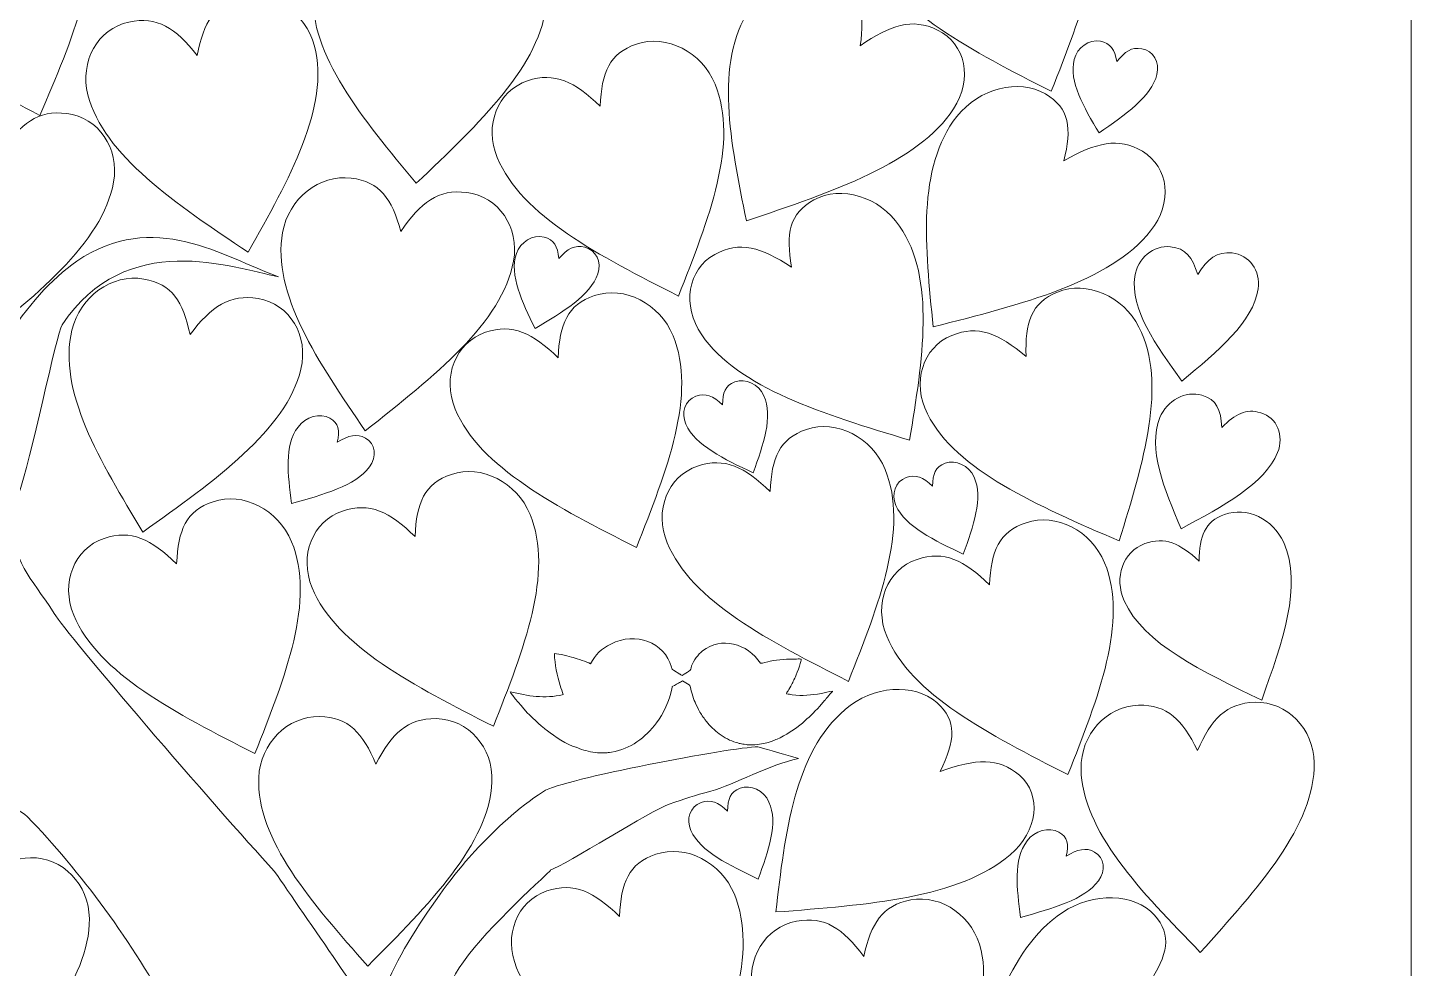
# Model space of a CAD drawing. Header units: centimetres. Extents: x -43.7 to 54.4, y -36.3 to 40.
# Drawn here: x -21.55 to 4.7, y 6.16 to 24.01 of the extents above; entities that cross this region are included whole.
import ezdxf

# ---------------------------------------------------------------- set-up
doc = ezdxf.new("R2010")
doc.units = ezdxf.units.CM
doc.header["$MEASUREMENT"] = 0
doc.layers.add('Layer 1', color=7, linetype='Continuous')

msp = doc.modelspace()

# ---------------------------------------------------------------- linework, layer by layer
at = {"layer": 'Layer 1', "color": 1, "lineweight": 9}
msp.add_open_spline([(4.699, -36.30244), (4.699, -36.30244), (-43.73844, -36.30244), (-43.73844, -36.30244), (-43.73844, -36.30244), (-43.73844, -36.30244), (-43.73844, 40.00038), (-43.73844, 40.00038), (-43.73844, 40.00038), (-43.73844, 40.00038), (4.699, 40.00038), (4.699, 40.00038), (4.699, 40.00038), (4.699, 40.00038), (4.699, -36.30244), (4.699, -36.30244)], degree=3, knots=[0, 0, 0, 0, 0.2, 0.2, 0.2, 0.2, 0.4, 0.4, 0.4, 0.4, 0.6, 0.6, 0.6, 0.6, 1, 1, 1, 1], dxfattribs=at)
at = {"layer": 'Layer 1', "color": 5, "lineweight": 9}
for points, knots in [([(-3.61791, 26.39933), (-3.58807, 27.04045), (-3.444, 27.40453), (-2.92735, 27.57862), (-2.92735, 27.57862), (-2.357, 27.77083), (-1.68939, 27.43034), (-1.43715, 26.81864), (-1.43715, 26.81864), (-0.9802, 25.71046), (-1.55651, 24.2541), (-2.13282, 22.79773), (-2.13282, 22.79773), (-3.62302, 23.55772), (-5.11323, 24.31773), (-5.57017, 25.42592), (-5.57017, 25.42592), (-5.82241, 26.03761), (-5.56423, 26.69007), (-4.99388, 26.88226), (-4.99388, 26.88226), (-4.47726, 27.05636), (-4.10469, 26.86636), (-3.61791, 26.39933)], [0, 0, 0, 0, 0.14285714, 0.14285714, 0.14285714, 0.14285714, 0.28571429, 0.28571429, 0.28571429, 0.28571429, 0.42857143, 0.42857143, 0.42857143, 0.42857143, 0.57142857, 0.57142857, 0.57142857, 0.57142857, 0.71428571, 0.71428571, 0.71428571, 0.71428571, 1, 1, 1, 1]), ([(-22.69784, 25.97208), (-22.64887, 26.61231), (-22.49398, 26.97291), (-21.97232, 27.13495), (-21.97232, 27.13495), (-21.39642, 27.31382), (-20.73919, 26.95793), (-20.50532, 26.34059), (-20.50532, 26.34059), (-20.08161, 25.22219), (-20.7012, 23.77972), (-21.32079, 22.33723), (-21.32079, 22.33723), (-22.78779, 23.13159), (-24.25477, 23.92596), (-24.67849, 25.04437), (-24.67849, 25.04437), (-24.91238, 25.66172), (-24.6348, 26.30795), (-24.05892, 26.48682), (-24.05892, 26.48682), (-23.53727, 26.64885), (-23.17052, 26.45026), (-22.69784, 25.97208)], [0, 0, 0, 0, 0.14285714, 0.14285714, 0.14285714, 0.14285714, 0.28571429, 0.28571429, 0.28571429, 0.28571429, 0.42857143, 0.42857143, 0.42857143, 0.42857143, 0.57142857, 0.57142857, 0.57142857, 0.57142857, 0.71428571, 0.71428571, 0.71428571, 0.71428571, 1, 1, 1, 1]), ([(-13.89794, 24.87649), (-13.57861, 25.45305), (-13.28086, 25.73539), (-12.72845, 25.71173), (-12.72845, 25.71173), (-12.11863, 25.68561), (-11.66232, 25.13722), (-11.70992, 24.48766), (-11.70992, 24.48766), (-11.79617, 23.31091), (-12.9872, 22.18149), (-14.17822, 21.05205), (-14.17822, 21.05205), (-15.19676, 22.27613), (-16.21529, 23.50022), (-16.12904, 24.67697), (-16.12904, 24.67697), (-16.08144, 25.32653), (-15.54786, 25.83252), (-14.93804, 25.80639), (-14.93804, 25.80639), (-14.38565, 25.78273), (-14.13102, 25.47672), (-13.89794, 24.87649)], [0, 0, 0, 0, 0.14285714, 0.14285714, 0.14285714, 0.14285714, 0.28571429, 0.28571429, 0.28571429, 0.28571429, 0.42857143, 0.42857143, 0.42857143, 0.42857143, 0.57142857, 0.57142857, 0.57142857, 0.57142857, 0.71428571, 0.71428571, 0.71428571, 0.71428571, 1, 1, 1, 1]), ([(-5.75626, 23.66395), (-5.18208, 24.05789), (-4.77391, 24.19598), (-4.28958, 23.96044), (-4.28958, 23.96044), (-3.75488, 23.70042), (-3.61846, 23.0309), (-3.985, 22.46596), (-3.985, 22.46596), (-4.64908, 21.44256), (-6.28179, 20.8902), (-7.91452, 20.33783), (-7.91452, 20.33783), (-8.21907, 21.8323), (-8.52362, 23.32677), (-7.85955, 24.35019), (-7.85955, 24.35019), (-7.49299, 24.91511), (-6.76154, 25.16258), (-6.22685, 24.90255), (-6.22685, 24.90255), (-5.74253, 24.66703), (-5.66641, 24.29341), (-5.75626, 23.66395)], [0, 0, 0, 0, 0.14285714, 0.14285714, 0.14285714, 0.14285714, 0.28571429, 0.28571429, 0.28571429, 0.28571429, 0.42857143, 0.42857143, 0.42857143, 0.42857143, 0.57142857, 0.57142857, 0.57142857, 0.57142857, 0.71428571, 0.71428571, 0.71428571, 0.71428571, 1, 1, 1, 1]), ([(-18.33221, 23.4806), (-18.2118, 24.11343), (-18.01727, 24.45877), (-17.48002, 24.57456), (-17.48002, 24.57456), (-16.8869, 24.70239), (-16.27275, 24.29098), (-16.10914, 23.65627), (-16.10914, 23.65627), (-15.81275, 22.50642), (-16.59082, 21.12498), (-17.3689, 19.74355), (-17.3689, 19.74355), (-18.73978, 20.66185), (-20.11065, 21.58015), (-20.40705, 22.73001), (-20.40705, 22.73001), (-20.57066, 23.36471), (-20.22209, 23.98359), (-19.62899, 24.11142), (-19.62899, 24.11142), (-19.09175, 24.22721), (-18.74902, 23.99762), (-18.33221, 23.4806)], [0, 0, 0, 0, 0.14285714, 0.14285714, 0.14285714, 0.14285714, 0.28571429, 0.28571429, 0.28571429, 0.28571429, 0.42857143, 0.42857143, 0.42857143, 0.42857143, 0.57142857, 0.57142857, 0.57142857, 0.57142857, 0.71428571, 0.71428571, 0.71428571, 0.71428571, 1, 1, 1, 1]), ([(-10.69072, 22.51423), (-10.66088, 23.15537), (-10.5168, 23.51944), (-10.00016, 23.69354), (-10.00016, 23.69354), (-9.4298, 23.88575), (-8.76218, 23.54525), (-8.50995, 22.93356), (-8.50995, 22.93356), (-8.05301, 21.82539), (-8.62931, 20.36901), (-9.20561, 18.91264), (-9.20561, 18.91264), (-10.69582, 19.67266), (-12.18603, 20.43265), (-12.64298, 21.54083), (-12.64298, 21.54083), (-12.8952, 22.15253), (-12.63703, 22.80499), (-12.06668, 22.99716), (-12.06668, 22.99716), (-11.55006, 23.17128), (-11.1775, 22.98127), (-10.69072, 22.51423)], [0, 0, 0, 0, 0.14285714, 0.14285714, 0.14285714, 0.14285714, 0.28571429, 0.28571429, 0.28571429, 0.28571429, 0.42857143, 0.42857143, 0.42857143, 0.42857143, 0.57142857, 0.57142857, 0.57142857, 0.57142857, 0.71428571, 0.71428571, 0.71428571, 0.71428571, 1, 1, 1, 1]), ([(-0.88585, 23.36328), (-0.7353, 23.55422), (-0.61093, 23.64082), (-0.41455, 23.60536), (-0.41455, 23.60536), (-0.19775, 23.56622), (-0.0687, 23.34751), (-0.12652, 23.11717), (-0.12652, 23.11717), (-0.23125, 22.69987), (-0.72874, 22.35348), (-1.22623, 22.00707), (-1.22623, 22.00707), (-1.51425, 22.49527), (-1.80226, 22.98345), (-1.69754, 23.40075), (-1.69754, 23.40075), (-1.63973, 23.63109), (-1.41684, 23.78628), (-1.20006, 23.74715), (-1.20006, 23.74715), (-1.00367, 23.71171), (-0.93166, 23.58967), (-0.88585, 23.36328)], [0, 0, 0, 0, 0.14285714, 0.14285714, 0.14285714, 0.14285714, 0.28571429, 0.28571429, 0.28571429, 0.28571429, 0.42857143, 0.42857143, 0.42857143, 0.42857143, 0.57142857, 0.57142857, 0.57142857, 0.57142857, 0.71428571, 0.71428571, 0.71428571, 0.71428571, 1, 1, 1, 1]), ([(-1.89335, 21.47701), (-1.28256, 21.82553), (-0.86236, 21.93186), (-0.40302, 21.66016), (-0.40302, 21.66016), (0.10409, 21.36021), (0.17417, 20.68274), (-0.24657, 20.14802), (-0.24657, 20.14802), (-1.00878, 19.17928), (-2.68967, 18.75394), (-4.37056, 18.32861), (-4.37056, 18.32861), (-4.52698, 19.84076), (-4.68343, 21.35288), (-3.92121, 22.32163), (-3.92121, 22.32163), (-3.50048, 22.85637), (-2.74743, 23.04692), (-2.24033, 22.74697), (-2.24033, 22.74697), (-1.78102, 22.47528), (-1.7419, 22.09722), (-1.89335, 21.47701)], [0, 0, 0, 0, 0.14285714, 0.14285714, 0.14285714, 0.14285714, 0.28571429, 0.28571429, 0.28571429, 0.28571429, 0.42857143, 0.42857143, 0.42857143, 0.42857143, 0.57142857, 0.57142857, 0.57142857, 0.57142857, 0.71428571, 0.71428571, 0.71428571, 0.71428571, 1, 1, 1, 1]), ([(-22.06096, 21.63893), (-21.68369, 22.18755), (-21.35813, 22.44492), (-20.81045, 22.37714), (-20.81045, 22.37714), (-20.20581, 22.30236), (-19.80777, 21.7197), (-19.92197, 21.07664), (-19.92197, 21.07664), (-20.12885, 19.91164), (-21.43108, 18.88215), (-22.73333, 17.85267), (-22.73333, 17.85267), (-23.62181, 19.15319), (-24.51027, 20.45372), (-24.30339, 21.61871), (-24.30339, 21.61871), (-24.1892, 22.26181), (-23.6058, 22.72301), (-23.00117, 22.64821), (-23.00117, 22.64821), (-22.45349, 22.58045), (-22.23136, 22.25532), (-22.06096, 21.63893)], [0, 0, 0, 0, 0.14285714, 0.14285714, 0.14285714, 0.14285714, 0.28571429, 0.28571429, 0.28571429, 0.28571429, 0.42857143, 0.42857143, 0.42857143, 0.42857143, 0.57142857, 0.57142857, 0.57142857, 0.57142857, 0.71428571, 0.71428571, 0.71428571, 0.71428571, 1, 1, 1, 1]), ([(-16.79064, 19.27681), (-17.67314, 19.45663), (-19.6768, 20.19637), (-20.89764, 18.36515), (-20.89764, 18.36515), (-21.00397, 18.20569), (-21.49656, 15.76471), (-21.72335, 15.14598), (-21.72335, 15.14598), (-21.77895, 15.09461), (-21.80957, 14.98386), (-21.81789, 14.76992), (-21.81789, 14.76992), (-21.85528, 13.80835), (-21.50471, 13.62193), (-21.04845, 12.8867), (-21.04845, 12.8867), (-20.80587, 12.49584), (-18.00391, 9.22325), (-16.87162, 8.00087), (-16.87162, 8.00087), (-16.28266, 7.1444), (-14.92525, 5.1705), (-14.92525, 5.1705), (-14.92525, 5.1705), (-14.87137, 6.04817), (-13.6367, 7.77867), (-13.07049, 8.37623), (-13.07049, 8.37623), (-12.64755, 8.82258), (-12.27465, 9.18386), (-11.76616, 9.51238), (-11.76616, 9.51238), (-11.40485, 9.7458), (-8.17267, 10.35738), (-7.69839, 10.35738), (-7.69839, 10.35738), (-7.58146, 10.32083), (-7.35249, 10.26591), (-6.92838, 10.13491), (-6.92838, 10.13491), (-7.47079, 10.02512), (-8.14663, 9.63788), (-8.58887, 9.51857), (-8.58887, 9.51857), (-8.91062, 9.43177), (-9.07516, 9.37341), (-9.38013, 9.27092), (-9.38013, 9.27092), (-9.70134, 9.16297), (-11.35582, 8.10978), (-11.63741, 8.02089), (-11.63741, 8.02089), (-11.6354, 8.01684), (-11.63337, 8.01277), (-11.63132, 8.00871), (-11.63132, 8.00871), (-12.03369, 7.64366), (-13.13249, 6.61206), (-13.43229, 6.05106), (-13.43229, 6.05106), (-13.71411, 5.52372), (-13.98837, 4.84992), (-14.10888, 4.06444), (-14.10888, 4.06444), (-14.3808, 2.2924), (-13.67923, 1.89833), (-13.69063, -0.81097), (-13.69063, -0.81097), (-13.70656, -4.60281), (-14.51391, -7.37914), (-15.52967, -9.84696), (-15.52967, -9.84696), (-15.88889, -10.71967), (-16.32547, -11.54618), (-16.67852, -12.51346), (-16.67852, -12.51346), (-17.44102, -14.60241), (-17.71249, -15.11821), (-18.26003, -17.67308), (-18.26003, -17.67308), (-18.85297, -20.43978), (-19.00309, -23.48161), (-18.24607, -26.33862), (-18.24607, -26.33862), (-18.14131, -26.73412), (-17.97952, -26.99128), (-17.91231, -27.38209), (-17.91231, -27.38209), (-18.39315, -27.38209), (-18.69399, -27.45732), (-19.07904, -27.47295), (-19.07904, -27.47295), (-19.50279, -27.49009), (-19.96052, -27.43892), (-20.38021, -27.46962), (-20.38021, -27.46962), (-21.0754, -27.52049), (-21.42108, -27.56769), (-22.19939, -27.55628), (-22.19939, -27.55628), (-22.19939, -27.55628), (-22.63977, -27.57552), (-22.63977, -27.57552), (-22.63977, -27.57552), (-22.78005, -27.61475), (-22.70408, -27.5786), (-22.78251, -27.64602), (-22.78251, -27.64602), (-22.78251, -27.64602), (-24.34098, -27.64602), (-24.34098, -27.64602), (-24.34098, -27.64602), (-24.34098, -27.64602), (-24.24907, -25.48307), (-24.24907, -25.48307), (-24.24907, -25.48307), (-23.97764, -22.93861), (-23.97739, -22.2553), (-23.32652, -19.60664), (-23.32652, -19.60664), (-22.55841, -16.481), (-20.81806, -12.22929), (-19.13037, -9.98336), (-19.13037, -9.98336), (-18.63989, -9.33062), (-18.42773, -8.70537), (-18.08487, -7.79244), (-18.08487, -7.79244), (-17.71246, -6.80081), (-17.90306, -6.99803), (-18.65395, -5.68808), (-18.65395, -5.68808), (-19.37898, -4.65138), (-20.17523, -3.5873), (-21.14185, -2.98153), (-21.14185, -2.98153), (-22.55777, -2.09423), (-25.35589, -2.14892), (-26.49939, -2.11715), (-26.49939, -2.11715), (-25.09222, -1.80301), (-21.90747, -1.61348), (-20.54665, -2.3578), (-20.54665, -2.3578), (-19.81798, -2.75638), (-19.44691, -3.03629), (-18.83379, -3.55626), (-18.83379, -3.55626), (-18.55919, -3.78909), (-17.93128, -4.37881), (-17.70263, -4.6631), (-17.70263, -4.6631), (-17.53263, -4.87447), (-17.56136, -4.95071), (-17.32788, -5.03518), (-17.32788, -5.03518), (-17.15709, -4.5529), (-17.09501, -3.12134), (-17.03052, -2.5347), (-17.03052, -2.5347), (-16.79145, -0.35963), (-17.64018, 2.65499), (-18.41084, 4.40712), (-18.41084, 4.40712), (-18.54809, 4.71923), (-18.67945, 4.98588), (-18.82159, 5.25828), (-18.82159, 5.25828), (-19.53708, 6.62935), (-20.56709, 8.01725), (-21.55599, 9.0318), (-21.55599, 9.0318), (-22.06097, 9.54989), (-25.16521, 9.9031), (-25.59376, 10.1817), (-25.59376, 10.1817), (-25.57904, 10.17587), (-25.57903, 10.17903), (-25.57903, 10.18219), (-25.57903, 10.18219), (-26.87161, 10.14317), (-29.02921, 8.69428), (-29.73621, 7.26383), (-29.73621, 7.26383), (-29.71206, 7.26383), (-29.68801, 7.26421), (-29.66409, 7.26488), (-29.66409, 7.26488), (-29.73398, 7.24084), (-29.73213, 7.21755), (-29.73068, 7.19405), (-29.73068, 7.19405), (-29.53734, 7.38598), (-29.58973, 7.41466), (-29.48878, 7.74612), (-29.48878, 7.74612), (-29.30604, 8.34625), (-29.05964, 8.87052), (-28.72662, 9.35287), (-28.72662, 9.35287), (-26.60896, 12.41988), (-23.25205, 10.82325), (-22.52277, 10.80123), (-22.52277, 10.80123), (-22.76971, 11.30086), (-22.95895, 11.7974), (-23.19981, 12.34741), (-23.19981, 12.34741), (-23.43511, 12.88474), (-23.64601, 13.42123), (-23.81318, 13.97979), (-23.81318, 13.97979), (-24.61339, 16.65343), (-25.06339, 19.2081), (-24.62205, 21.72826), (-24.62205, 21.72826), (-24.01267, 19.43548), (-22.72031, 16.0843), (-22.71757, 16.08005), (-22.71757, 16.08005), (-22.48208, 17.4496), (-21.60061, 18.90386), (-20.61962, 19.57215), (-20.61962, 19.57215), (-19.15482, 20.57002), (-17.84295, 19.65889), (-16.79064, 19.27681)], [0, 0, 0, 0, 0.01724138, 0.01724138, 0.01724138, 0.01724138, 0.03448276, 0.03448276, 0.03448276, 0.03448276, 0.05172414, 0.05172414, 0.05172414, 0.05172414, 0.06896552, 0.06896552, 0.06896552, 0.06896552, 0.0862069, 0.0862069, 0.0862069, 0.0862069, 0.10344828, 0.10344828, 0.10344828, 0.10344828, 0.12068966, 0.12068966, 0.12068966, 0.12068966, 0.13793103, 0.13793103, 0.13793103, 0.13793103, 0.15517241, 0.15517241, 0.15517241, 0.15517241, 0.17241379, 0.17241379, 0.17241379, 0.17241379, 0.18965517, 0.18965517, 0.18965517, 0.18965517, 0.20689655, 0.20689655, 0.20689655, 0.20689655, 0.22413793, 0.22413793, 0.22413793, 0.22413793, 0.24137931, 0.24137931, 0.24137931, 0.24137931, 0.25862069, 0.25862069, 0.25862069, 0.25862069, 0.27586207, 0.27586207, 0.27586207, 0.27586207, 0.29310345, 0.29310345, 0.29310345, 0.29310345, 0.31034483, 0.31034483, 0.31034483, 0.31034483, 0.32758621, 0.32758621, 0.32758621, 0.32758621, 0.34482759, 0.34482759, 0.34482759, 0.34482759, 0.36206897, 0.36206897, 0.36206897, 0.36206897, 0.37931034, 0.37931034, 0.37931034, 0.37931034, 0.39655172, 0.39655172, 0.39655172, 0.39655172, 0.4137931, 0.4137931, 0.4137931, 0.4137931, 0.43103448, 0.43103448, 0.43103448, 0.43103448, 0.44827586, 0.44827586, 0.44827586, 0.44827586, 0.46551724, 0.46551724, 0.46551724, 0.46551724, 0.48275862, 0.48275862, 0.48275862, 0.48275862, 0.5, 0.5, 0.5, 0.5, 0.51724138, 0.51724138, 0.51724138, 0.51724138, 0.53448276, 0.53448276, 0.53448276, 0.53448276, 0.55172414, 0.55172414, 0.55172414, 0.55172414, 0.56896552, 0.56896552, 0.56896552, 0.56896552, 0.5862069, 0.5862069, 0.5862069, 0.5862069, 0.60344828, 0.60344828, 0.60344828, 0.60344828, 0.62068966, 0.62068966, 0.62068966, 0.62068966, 0.63793103, 0.63793103, 0.63793103, 0.63793103, 0.65517241, 0.65517241, 0.65517241, 0.65517241, 0.67241379, 0.67241379, 0.67241379, 0.67241379, 0.68965517, 0.68965517, 0.68965517, 0.68965517, 0.70689655, 0.70689655, 0.70689655, 0.70689655, 0.72413793, 0.72413793, 0.72413793, 0.72413793, 0.74137931, 0.74137931, 0.74137931, 0.74137931, 0.75862069, 0.75862069, 0.75862069, 0.75862069, 0.77586207, 0.77586207, 0.77586207, 0.77586207, 0.79310345, 0.79310345, 0.79310345, 0.79310345, 0.81034483, 0.81034483, 0.81034483, 0.81034483, 0.82758621, 0.82758621, 0.82758621, 0.82758621, 0.84482759, 0.84482759, 0.84482759, 0.84482759, 0.86206897, 0.86206897, 0.86206897, 0.86206897, 0.87931034, 0.87931034, 0.87931034, 0.87931034, 0.89655172, 0.89655172, 0.89655172, 0.89655172, 0.9137931, 0.9137931, 0.9137931, 0.9137931, 0.93103448, 0.93103448, 0.93103448, 0.93103448, 0.94827586, 0.94827586, 0.94827586, 0.94827586, 0.96551724, 0.96551724, 0.96551724, 0.96551724, 1, 1, 1, 1]), ([(-14.47212, 20.14061), (-14.0944, 20.68901), (-13.76862, 20.94615), (-13.22099, 20.87803), (-13.22099, 20.87803), (-12.61642, 20.80284), (-12.21887, 20.21992), (-12.33359, 19.57695), (-12.33359, 19.57695), (-12.54144, 18.41209), (-13.84453, 17.38343), (-15.14763, 16.35478), (-15.14763, 16.35478), (-16.03503, 17.65589), (-16.92243, 18.95699), (-16.71457, 20.12185), (-16.71457, 20.12185), (-16.59984, 20.76486), (-16.01606, 21.22568), (-15.4115, 21.1505), (-15.4115, 21.1505), (-14.86388, 21.08238), (-14.64202, 20.75711), (-14.47212, 20.14061)], [0, 0, 0, 0, 0.14285714, 0.14285714, 0.14285714, 0.14285714, 0.28571429, 0.28571429, 0.28571429, 0.28571429, 0.42857143, 0.42857143, 0.42857143, 0.42857143, 0.57142857, 0.57142857, 0.57142857, 0.57142857, 0.71428571, 0.71428571, 0.71428571, 0.71428571, 1, 1, 1, 1]), ([(-7.05858, 19.46191), (-7.16827, 20.09624), (-7.10578, 20.4779), (-6.63641, 20.73593), (-6.63641, 20.73593), (-6.11824, 21.02079), (-5.38913, 20.7992), (-5.00896, 20.24132), (-5.00896, 20.24132), (-4.32021, 19.23068), (-4.57019, 17.70397), (-4.82017, 16.17727), (-4.82017, 16.17727), (-6.44763, 16.67189), (-8.07507, 17.1665), (-8.76381, 18.17714), (-8.76381, 18.17714), (-9.14399, 18.73501), (-9.032, 19.41897), (-8.51385, 19.70383), (-8.51385, 19.70383), (-8.04449, 19.96187), (-7.63763, 19.83822), (-7.05858, 19.46191)], [0, 0, 0, 0, 0.14285714, 0.14285714, 0.14285714, 0.14285714, 0.28571429, 0.28571429, 0.28571429, 0.28571429, 0.42857143, 0.42857143, 0.42857143, 0.42857143, 0.57142857, 0.57142857, 0.57142857, 0.57142857, 0.71428571, 0.71428571, 0.71428571, 0.71428571, 1, 1, 1, 1]), ([(-11.47198, 19.62794), (-11.30591, 19.80858), (-11.17464, 19.88687), (-10.98176, 19.83875), (-10.98176, 19.83875), (-10.76882, 19.78565), (-10.65838, 19.55916), (-10.73526, 19.33319), (-10.73526, 19.33319), (-10.87453, 18.92383), (-11.39958, 18.61067), (-11.92462, 18.29753), (-11.92462, 18.29753), (-12.17113, 18.8031), (-12.41762, 19.30866), (-12.27835, 19.71804), (-12.27835, 19.71804), (-12.20147, 19.94398), (-11.96625, 20.08427), (-11.7533, 20.03116), (-11.7533, 20.03116), (-11.56043, 19.98308), (-11.4988, 19.85667), (-11.47198, 19.62794)], [0, 0, 0, 0, 0.14285714, 0.14285714, 0.14285714, 0.14285714, 0.28571429, 0.28571429, 0.28571429, 0.28571429, 0.42857143, 0.42857143, 0.42857143, 0.42857143, 0.57142857, 0.57142857, 0.57142857, 0.57142857, 0.71428571, 0.71428571, 0.71428571, 0.71428571, 1, 1, 1, 1]), ([(0.64604, 19.3224), (0.83829, 19.61906), (1.00757, 19.76005), (1.3002, 19.73066), (1.3002, 19.73066), (1.62328, 19.69824), (1.84431, 19.3929), (1.79361, 19.04915), (1.79361, 19.04915), (1.70175, 18.42642), (1.02463, 17.86245), (0.34751, 17.29847), (0.34751, 17.29847), (-0.14591, 17.98), (-0.6393, 18.6615), (-0.54745, 19.28425), (-0.54745, 19.28425), (-0.49674, 19.628), (-0.19339, 19.88066), (0.12968, 19.84822), (0.12968, 19.84822), (0.4223, 19.81884), (0.54566, 19.64845), (0.64604, 19.3224)], [0, 0, 0, 0, 0.14285714, 0.14285714, 0.14285714, 0.14285714, 0.28571429, 0.28571429, 0.28571429, 0.28571429, 0.42857143, 0.42857143, 0.42857143, 0.42857143, 0.57142857, 0.57142857, 0.57142857, 0.57142857, 0.71428571, 0.71428571, 0.71428571, 0.71428571, 1, 1, 1, 1]), ([(-18.47073, 18.18477), (-18.06146, 18.71526), (-17.7211, 18.95726), (-17.17817, 18.86434), (-17.17817, 18.86434), (-16.57879, 18.76175), (-16.21584, 18.16154), (-16.36798, 17.52462), (-16.36798, 17.52462), (-16.64361, 16.37075), (-18.00508, 15.40273), (-19.36656, 14.4347), (-19.36656, 14.4347), (-20.17674, 15.77443), (-20.98693, 17.11414), (-20.71131, 18.26801), (-20.71131, 18.26801), (-20.55914, 18.90495), (-19.94921, 19.33862), (-19.34985, 19.23602), (-19.34985, 19.23602), (-18.80692, 19.14311), (-18.60438, 18.80819), (-18.47073, 18.18477)], [0, 0, 0, 0, 0.14285714, 0.14285714, 0.14285714, 0.14285714, 0.28571429, 0.28571429, 0.28571429, 0.28571429, 0.42857143, 0.42857143, 0.42857143, 0.42857143, 0.57142857, 0.57142857, 0.57142857, 0.57142857, 0.71428571, 0.71428571, 0.71428571, 0.71428571, 1, 1, 1, 1]), ([(-2.61003, 17.76769), (-2.63105, 18.40911), (-2.51617, 18.78118), (-2.01459, 18.98668), (-2.01459, 18.98668), (-1.46085, 19.21357), (-0.76789, 18.91506), (-0.46783, 18.32041), (-0.46783, 18.32041), (0.07579, 17.24311), (-0.38374, 15.75478), (-0.84326, 14.26643), (-0.84326, 14.26643), (-2.39003, 14.93274), (-3.93679, 15.59903), (-4.48042, 16.67632), (-4.48042, 16.67632), (-4.7805, 17.27098), (-4.57463, 17.93776), (-4.02089, 18.16464), (-4.02089, 18.16464), (-3.51932, 18.37016), (-3.13263, 18.20359), (-2.61003, 17.76769)], [0, 0, 0, 0, 0.14285714, 0.14285714, 0.14285714, 0.14285714, 0.28571429, 0.28571429, 0.28571429, 0.28571429, 0.42857143, 0.42857143, 0.42857143, 0.42857143, 0.57142857, 0.57142857, 0.57142857, 0.57142857, 0.71428571, 0.71428571, 0.71428571, 0.71428571, 1, 1, 1, 1]), ([(-11.48788, 17.74144), (-11.45805, 18.38256), (-11.31397, 18.74666), (-10.79732, 18.92073), (-10.79732, 18.92073), (-10.22697, 19.11293), (-9.55935, 18.77244), (-9.30712, 18.16075), (-9.30712, 18.16075), (-8.85018, 17.05257), (-9.42647, 15.5962), (-10.00278, 14.13983), (-10.00278, 14.13983), (-11.49299, 14.89983), (-12.9832, 15.65984), (-13.44015, 16.768), (-13.44015, 16.768), (-13.69238, 17.37971), (-13.4342, 18.03218), (-12.86385, 18.22438), (-12.86385, 18.22438), (-12.34723, 18.39847), (-11.97468, 18.20847), (-11.48788, 17.74144)], [0, 0, 0, 0, 0.14285714, 0.14285714, 0.14285714, 0.14285714, 0.28571429, 0.28571429, 0.28571429, 0.28571429, 0.42857143, 0.42857143, 0.42857143, 0.42857143, 0.57142857, 0.57142857, 0.57142857, 0.57142857, 0.71428571, 0.71428571, 0.71428571, 0.71428571, 1, 1, 1, 1]), ([(-8.36865, 16.84957), (-8.36543, 17.08212), (-8.31756, 17.21535), (-8.13244, 17.28319), (-8.13244, 17.28319), (-7.92808, 17.35808), (-7.68217, 17.24088), (-7.58355, 17.02158), (-7.58355, 17.02158), (-7.40487, 16.62431), (-7.5964, 16.09136), (-7.78793, 15.55841), (-7.78793, 15.55841), (-8.33684, 15.82002), (-8.88573, 16.08165), (-9.06441, 16.4789), (-9.06441, 16.4789), (-9.16304, 16.69819), (-9.07724, 16.93697), (-8.87287, 17.01186), (-8.87287, 17.01186), (-8.68776, 17.07968), (-8.55053, 17.01429), (-8.36865, 16.84957)], [0, 0, 0, 0, 0.14285714, 0.14285714, 0.14285714, 0.14285714, 0.28571429, 0.28571429, 0.28571429, 0.28571429, 0.42857143, 0.42857143, 0.42857143, 0.42857143, 0.57142857, 0.57142857, 0.57142857, 0.57142857, 0.71428571, 0.71428571, 0.71428571, 0.71428571, 1, 1, 1, 1]), ([(1.10461, 16.4212), (1.36328, 16.67557), (1.56239, 16.78199), (1.84148, 16.69897), (1.84148, 16.69897), (2.14959, 16.60733), (2.29289, 16.26782), (2.16138, 15.94116), (2.16138, 15.94116), (1.9231, 15.3494), (1.12667, 14.92366), (0.33023, 14.49791), (0.33023, 14.49791), (0.01033, 15.25573), (-0.30955, 16.01354), (-0.07128, 16.60531), (-0.07128, 16.60531), (0.06025, 16.93196), (0.41704, 17.1227), (0.72515, 17.03104), (0.72515, 17.03104), (1.00423, 16.94803), (1.0842, 16.75858), (1.10461, 16.4212)], [0, 0, 0, 0, 0.14285714, 0.14285714, 0.14285714, 0.14285714, 0.28571429, 0.28571429, 0.28571429, 0.28571429, 0.42857143, 0.42857143, 0.42857143, 0.42857143, 0.57142857, 0.57142857, 0.57142857, 0.57142857, 0.71428571, 0.71428571, 0.71428571, 0.71428571, 1, 1, 1, 1]), ([(-15.67775, 16.13737), (-15.45995, 16.26844), (-15.30877, 16.31026), (-15.13959, 16.21541), (-15.13959, 16.21541), (-14.95282, 16.11071), (-14.92059, 15.8658), (-15.06765, 15.66874), (-15.06765, 15.66874), (-15.33407, 15.31177), (-15.93882, 15.14444), (-16.54357, 14.97714), (-16.54357, 14.97714), (-16.6155, 15.52382), (-16.68743, 16.07049), (-16.42102, 16.42748), (-16.42102, 16.42748), (-16.27397, 16.62453), (-16.00304, 16.69948), (-15.81628, 16.59479), (-15.81628, 16.59479), (-15.6471, 16.49994), (-15.62912, 16.36327), (-15.67775, 16.13737)], [0, 0, 0, 0, 0.14285714, 0.14285714, 0.14285714, 0.14285714, 0.28571429, 0.28571429, 0.28571429, 0.28571429, 0.42857143, 0.42857143, 0.42857143, 0.42857143, 0.57142857, 0.57142857, 0.57142857, 0.57142857, 0.71428571, 0.71428571, 0.71428571, 0.71428571, 1, 1, 1, 1]), ([(-7.46528, 15.20221), (-7.43543, 15.84333), (-7.29136, 16.20742), (-6.77472, 16.38152), (-6.77472, 16.38152), (-6.20437, 16.57372), (-5.53675, 16.23322), (-5.28451, 15.62153), (-5.28451, 15.62153), (-4.82757, 14.51335), (-5.40387, 13.05699), (-5.98018, 11.60061), (-5.98018, 11.60061), (-7.47038, 12.36061), (-8.96059, 13.12062), (-9.41753, 14.2288), (-9.41753, 14.2288), (-9.66977, 14.8405), (-9.41159, 15.49295), (-8.84125, 15.68515), (-8.84125, 15.68515), (-8.32462, 15.85924), (-7.95205, 15.66924), (-7.46528, 15.20221)], [0, 0, 0, 0, 0.14285714, 0.14285714, 0.14285714, 0.14285714, 0.28571429, 0.28571429, 0.28571429, 0.28571429, 0.42857143, 0.42857143, 0.42857143, 0.42857143, 0.57142857, 0.57142857, 0.57142857, 0.57142857, 0.71428571, 0.71428571, 0.71428571, 0.71428571, 1, 1, 1, 1]), ([(-4.38203, 15.306), (-4.37882, 15.53855), (-4.33094, 15.67179), (-4.14582, 15.73963), (-4.14582, 15.73963), (-3.94147, 15.81452), (-3.69556, 15.69732), (-3.59693, 15.47802), (-3.59693, 15.47802), (-3.41826, 15.08075), (-3.60978, 14.54781), (-3.80132, 14.01486), (-3.80132, 14.01486), (-4.35023, 14.27646), (-4.89911, 14.53807), (-5.0778, 14.93535), (-5.0778, 14.93535), (-5.17641, 15.15463), (-5.09062, 15.39339), (-4.88626, 15.46828), (-4.88626, 15.46828), (-4.70115, 15.53611), (-4.56393, 15.47071), (-4.38203, 15.306)], [0, 0, 0, 0, 0.14285714, 0.14285714, 0.14285714, 0.14285714, 0.28571429, 0.28571429, 0.28571429, 0.28571429, 0.42857143, 0.42857143, 0.42857143, 0.42857143, 0.57142857, 0.57142857, 0.57142857, 0.57142857, 0.71428571, 0.71428571, 0.71428571, 0.71428571, 1, 1, 1, 1]), ([(-14.20166, 14.35009), (-14.17181, 14.99121), (-14.02774, 15.3553), (-13.5111, 15.5294), (-13.5111, 15.5294), (-12.94074, 15.7216), (-12.27312, 15.3811), (-12.02089, 14.76942), (-12.02089, 14.76942), (-11.56395, 13.66124), (-12.14025, 12.20487), (-12.71655, 10.74849), (-12.71655, 10.74849), (-14.20676, 11.5085), (-15.69697, 12.2685), (-16.15392, 13.37667), (-16.15392, 13.37667), (-16.40615, 13.98838), (-16.14797, 14.64085), (-15.57762, 14.83302), (-15.57762, 14.83302), (-15.061, 15.00713), (-14.68844, 14.81714), (-14.20166, 14.35009)], [0, 0, 0, 0, 0.14285714, 0.14285714, 0.14285714, 0.14285714, 0.28571429, 0.28571429, 0.28571429, 0.28571429, 0.42857143, 0.42857143, 0.42857143, 0.42857143, 0.57142857, 0.57142857, 0.57142857, 0.57142857, 0.71428571, 0.71428571, 0.71428571, 0.71428571, 1, 1, 1, 1]), ([(-18.72463, 13.83141), (-18.69479, 14.47255), (-18.55072, 14.83663), (-18.03408, 15.01072), (-18.03408, 15.01072), (-17.46372, 15.20291), (-16.79611, 14.86243), (-16.54387, 14.25072), (-16.54387, 14.25072), (-16.08692, 13.14255), (-16.66323, 11.68618), (-17.23954, 10.22981), (-17.23954, 10.22981), (-18.72974, 10.98983), (-20.21995, 11.74983), (-20.67689, 12.858), (-20.67689, 12.858), (-20.92913, 13.46971), (-20.67095, 14.12215), (-20.1006, 14.31434), (-20.1006, 14.31434), (-19.58398, 14.48844), (-19.21141, 14.29845), (-18.72463, 13.83141)], [0, 0, 0, 0, 0.14285714, 0.14285714, 0.14285714, 0.14285714, 0.28571429, 0.28571429, 0.28571429, 0.28571429, 0.42857143, 0.42857143, 0.42857143, 0.42857143, 0.57142857, 0.57142857, 0.57142857, 0.57142857, 0.71428571, 0.71428571, 0.71428571, 0.71428571, 1, 1, 1, 1]), ([(-3.30131, 13.43243), (-3.27147, 14.07356), (-3.1274, 14.43765), (-2.61075, 14.61173), (-2.61075, 14.61173), (-2.0404, 14.80392), (-1.37278, 14.46345), (-1.12055, 13.85174), (-1.12055, 13.85174), (-0.6636, 12.74358), (-1.2399, 11.28721), (-1.81621, 9.83083), (-1.81621, 9.83083), (-3.30642, 10.59084), (-4.79663, 11.35084), (-5.25358, 12.45902), (-5.25358, 12.45902), (-5.5058, 13.07072), (-5.24762, 13.72317), (-4.67728, 13.91537), (-4.67728, 13.91537), (-4.16065, 14.08946), (-3.7881, 13.89948), (-3.30131, 13.43243)], [0, 0, 0, 0, 0.14285714, 0.14285714, 0.14285714, 0.14285714, 0.28571429, 0.28571429, 0.28571429, 0.28571429, 0.42857143, 0.42857143, 0.42857143, 0.42857143, 0.57142857, 0.57142857, 0.57142857, 0.57142857, 0.71428571, 0.71428571, 0.71428571, 0.71428571, 1, 1, 1, 1]), ([(0.67444, 13.88302), (0.68101, 14.3578), (0.77877, 14.62979), (1.15668, 14.76827), (1.15668, 14.76827), (1.57388, 14.92117), (2.07591, 14.68191), (2.27727, 14.23422), (2.27727, 14.23422), (2.64204, 13.42318), (2.25102, 12.33516), (1.85998, 11.24713), (1.85998, 11.24713), (0.73939, 11.7812), (-0.38117, 12.31529), (-0.74596, 13.12634), (-0.74596, 13.12634), (-0.94733, 13.57402), (-0.77214, 14.06145), (-0.35495, 14.21433), (-0.35495, 14.21433), (0.02297, 14.35283), (0.30311, 14.21931), (0.67444, 13.88302)], [0, 0, 0, 0, 0.14285714, 0.14285714, 0.14285714, 0.14285714, 0.28571429, 0.28571429, 0.28571429, 0.28571429, 0.42857143, 0.42857143, 0.42857143, 0.42857143, 0.57142857, 0.57142857, 0.57142857, 0.57142857, 0.71428571, 0.71428571, 0.71428571, 0.71428571, 1, 1, 1, 1]), ([(-6.28508, 11.40662), (-6.28508, 11.40662), (-6.28505, 11.41596), (-6.28505, 11.41596), (-6.28505, 11.41596), (-6.34249, 11.41136), (-6.43097, 11.38157), (-6.49167, 11.37106), (-6.49167, 11.37106), (-6.69061, 11.33663), (-6.84508, 11.32363), (-7.04937, 11.34518), (-7.04937, 11.34518), (-7.08339, 11.34878), (-7.11428, 11.36183), (-7.15336, 11.36284), (-7.15336, 11.36284), (-7.15027, 11.3985), (-7.13071, 11.41415), (-7.11276, 11.44372), (-7.11276, 11.44372), (-7.04657, 11.55265), (-7.04559, 11.56853), (-6.99673, 11.66408), (-6.99673, 11.66408), (-6.9787, 11.69938), (-6.87656, 11.9669), (-6.87619, 12.00192), (-6.87619, 12.00192), (-6.87585, 12.03301), (-6.87272, 12.02186), (-6.90709, 12.02533), (-6.90709, 12.02533), (-6.91942, 12.02658), (-6.95013, 12.02525), (-6.96428, 12.02513), (-6.96428, 12.02513), (-7.12697, 12.02382), (-7.30712, 12.01459), (-7.46327, 11.9839), (-7.46327, 11.9839), (-7.52083, 11.97257), (-7.6162, 11.9438), (-7.64616, 11.94323), (-7.64616, 11.94323), (-7.899, 12.32354), (-8.3926, 12.45766), (-8.74566, 12.17906), (-8.74566, 12.17906), (-8.83284, 12.11027), (-8.91555, 12.00119), (-8.95453, 11.89293), (-8.95453, 11.89293), (-8.97451, 11.83748), (-8.95984, 11.82332), (-9.01093, 11.79049), (-9.01093, 11.79049), (-9.02971, 11.77842), (-9.08712, 11.7413), (-9.13693, 11.71106), (-9.13693, 11.71106), (-9.15337, 11.72211), (-9.16882, 11.7329), (-9.18149, 11.74054), (-9.18149, 11.74054), (-9.18149, 11.74054), (-9.29922, 11.81216), (-9.29922, 11.81216), (-9.29922, 11.81216), (-9.33665, 11.83822), (-9.3212, 11.82374), (-9.33502, 11.87088), (-9.33502, 11.87088), (-9.47499, 12.34768), (-10.00945, 12.54951), (-10.4897, 12.30967), (-10.4897, 12.30967), (-10.66154, 12.22385), (-10.78431, 12.10165), (-10.87273, 11.93588), (-10.87273, 11.93588), (-10.94426, 11.97403), (-11.11733, 12.02691), (-11.19943, 12.05138), (-11.19943, 12.05138), (-11.27468, 12.07379), (-11.47161, 12.12708), (-11.55535, 12.12735), (-11.55535, 12.12735), (-11.55603, 11.92361), (-11.50155, 11.70544), (-11.45018, 11.51942), (-11.45018, 11.51942), (-11.43531, 11.46556), (-11.40212, 11.40278), (-11.38976, 11.34894), (-11.38976, 11.34894), (-11.75483, 11.26517), (-12.05516, 11.32362), (-12.3987, 11.40486), (-12.3987, 11.40486), (-12.3874, 11.36199), (-12.11342, 11.04913), (-12.07175, 11.00675), (-12.07175, 11.00675), (-11.96603, 10.89919), (-11.88425, 10.82592), (-11.77259, 10.72768), (-11.77259, 10.72768), (-11.74645, 10.70466), (-11.72003, 10.68414), (-11.69098, 10.66208), (-11.69098, 10.66208), (-11.56082, 10.56324), (-11.31345, 10.38929), (-11.15423, 10.35025), (-11.15423, 10.35025), (-11.15232, 10.35102), (-11.15013, 10.35105), (-11.1481, 10.35019), (-11.1481, 10.35019), (-11.1481, 10.35019), (-11.04657, 10.3075), (-11.04657, 10.3075), (-11.04657, 10.3075), (-11.04657, 10.3075), (-11.04544, 10.30692), (-11.04544, 10.30692), (-11.04544, 10.30692), (-10.92855, 10.27923), (-10.82309, 10.2463), (-10.68923, 10.2428), (-10.68923, 10.2428), (-10.68923, 10.2428), (-10.57372, 10.24323), (-10.57372, 10.24323), (-10.57372, 10.24323), (-10.55547, 10.24869), (-10.52949, 10.249), (-10.47414, 10.25845), (-10.47414, 10.25845), (-10.10977, 10.32068), (-9.83676, 10.52871), (-9.62106, 10.81295), (-9.62106, 10.81295), (-9.49265, 10.98215), (-9.37065, 11.2413), (-9.33131, 11.45993), (-9.33131, 11.45993), (-9.32064, 11.51915), (-9.33161, 11.49873), (-9.28034, 11.52465), (-9.28034, 11.52465), (-9.24942, 11.54029), (-9.2376, 11.54905), (-9.20618, 11.56602), (-9.20618, 11.56602), (-9.18154, 11.57934), (-9.15533, 11.59728), (-9.12878, 11.61308), (-9.12878, 11.61308), (-9.12878, 11.61308), (-9.00448, 11.53359), (-9.00448, 11.53359), (-9.00448, 11.53359), (-8.97066, 11.50967), (-8.97162, 11.46494), (-8.96043, 11.41921), (-8.96043, 11.41921), (-8.92023, 11.25545), (-8.90034, 11.22222), (-8.82531, 11.06963), (-8.82531, 11.06963), (-8.78949, 10.99678), (-8.74941, 10.94014), (-8.70189, 10.8759), (-8.70189, 10.8759), (-8.63165, 10.78093), (-8.55369, 10.70219), (-8.46405, 10.62836), (-8.46405, 10.62836), (-8.37847, 10.55793), (-8.25955, 10.49209), (-8.15182, 10.45474), (-8.15182, 10.45474), (-8.03255, 10.41343), (-8.02613, 10.41874), (-7.92283, 10.40311), (-7.92283, 10.40311), (-7.92283, 10.40311), (-7.90059, 10.39728), (-7.90059, 10.39728), (-7.90059, 10.39728), (-7.90013, 10.39802), (-7.89392, 10.39602), (-7.89235, 10.39598), (-7.89235, 10.39598), (-7.89235, 10.39598), (-7.80066, 10.39418), (-7.80066, 10.39418), (-7.80066, 10.39418), (-7.672, 10.39376), (-7.57198, 10.43426), (-7.50183, 10.43985), (-7.50183, 10.43985), (-7.50183, 10.43985), (-7.4268, 10.46674), (-7.4268, 10.46674), (-7.4268, 10.46674), (-7.4268, 10.46674), (-7.42704, 10.46762), (-7.42704, 10.46762), (-7.42704, 10.46762), (-7.39854, 10.48118), (-7.36315, 10.49166), (-7.33368, 10.50475), (-7.33368, 10.50475), (-7.18827, 10.56938), (-6.9715, 10.70489), (-6.85432, 10.80892), (-6.85432, 10.80892), (-6.7276, 10.92139), (-6.64668, 10.99525), (-6.5216, 11.12959), (-6.5216, 11.12959), (-6.5216, 11.12959), (-6.43104, 11.2351), (-6.43104, 11.2351), (-6.43104, 11.2351), (-6.40515, 11.26797), (-6.30006, 11.39666), (-6.28508, 11.40662)], [0, 0, 0, 0, 0.01694915, 0.01694915, 0.01694915, 0.01694915, 0.03389831, 0.03389831, 0.03389831, 0.03389831, 0.05084746, 0.05084746, 0.05084746, 0.05084746, 0.06779661, 0.06779661, 0.06779661, 0.06779661, 0.08474576, 0.08474576, 0.08474576, 0.08474576, 0.10169492, 0.10169492, 0.10169492, 0.10169492, 0.11864407, 0.11864407, 0.11864407, 0.11864407, 0.13559322, 0.13559322, 0.13559322, 0.13559322, 0.15254237, 0.15254237, 0.15254237, 0.15254237, 0.16949153, 0.16949153, 0.16949153, 0.16949153, 0.18644068, 0.18644068, 0.18644068, 0.18644068, 0.20338983, 0.20338983, 0.20338983, 0.20338983, 0.22033898, 0.22033898, 0.22033898, 0.22033898, 0.23728814, 0.23728814, 0.23728814, 0.23728814, 0.25423729, 0.25423729, 0.25423729, 0.25423729, 0.27118644, 0.27118644, 0.27118644, 0.27118644, 0.28813559, 0.28813559, 0.28813559, 0.28813559, 0.30508475, 0.30508475, 0.30508475, 0.30508475, 0.3220339, 0.3220339, 0.3220339, 0.3220339, 0.33898305, 0.33898305, 0.33898305, 0.33898305, 0.3559322, 0.3559322, 0.3559322, 0.3559322, 0.37288136, 0.37288136, 0.37288136, 0.37288136, 0.38983051, 0.38983051, 0.38983051, 0.38983051, 0.40677966, 0.40677966, 0.40677966, 0.40677966, 0.42372881, 0.42372881, 0.42372881, 0.42372881, 0.44067797, 0.44067797, 0.44067797, 0.44067797, 0.45762712, 0.45762712, 0.45762712, 0.45762712, 0.47457627, 0.47457627, 0.47457627, 0.47457627, 0.49152542, 0.49152542, 0.49152542, 0.49152542, 0.50847458, 0.50847458, 0.50847458, 0.50847458, 0.52542373, 0.52542373, 0.52542373, 0.52542373, 0.54237288, 0.54237288, 0.54237288, 0.54237288, 0.55932203, 0.55932203, 0.55932203, 0.55932203, 0.57627119, 0.57627119, 0.57627119, 0.57627119, 0.59322034, 0.59322034, 0.59322034, 0.59322034, 0.61016949, 0.61016949, 0.61016949, 0.61016949, 0.62711864, 0.62711864, 0.62711864, 0.62711864, 0.6440678, 0.6440678, 0.6440678, 0.6440678, 0.66101695, 0.66101695, 0.66101695, 0.66101695, 0.6779661, 0.6779661, 0.6779661, 0.6779661, 0.69491525, 0.69491525, 0.69491525, 0.69491525, 0.71186441, 0.71186441, 0.71186441, 0.71186441, 0.72881356, 0.72881356, 0.72881356, 0.72881356, 0.74576271, 0.74576271, 0.74576271, 0.74576271, 0.76271186, 0.76271186, 0.76271186, 0.76271186, 0.77966102, 0.77966102, 0.77966102, 0.77966102, 0.79661017, 0.79661017, 0.79661017, 0.79661017, 0.81355932, 0.81355932, 0.81355932, 0.81355932, 0.83050847, 0.83050847, 0.83050847, 0.83050847, 0.84745763, 0.84745763, 0.84745763, 0.84745763, 0.86440678, 0.86440678, 0.86440678, 0.86440678, 0.88135593, 0.88135593, 0.88135593, 0.88135593, 0.89830508, 0.89830508, 0.89830508, 0.89830508, 0.91525424, 0.91525424, 0.91525424, 0.91525424, 0.93220339, 0.93220339, 0.93220339, 0.93220339, 0.94915254, 0.94915254, 0.94915254, 0.94915254, 0.96610169, 0.96610169, 0.96610169, 0.96610169, 1, 1, 1, 1]), ([(-4.23907, 9.89266), (-3.56363, 10.13087), (-3.12806, 10.16378), (-2.73667, 9.8191), (-2.73667, 9.8191), (-2.30459, 9.43859), (-2.38377, 8.76192), (-2.91341, 8.30873), (-2.91341, 8.30873), (-3.87292, 7.48767), (-5.61522, 7.35593), (-7.3575, 7.22423), (-7.3575, 7.22423), (-7.18075, 8.73463), (-7.004, 10.24503), (-6.04448, 11.06609), (-6.04448, 11.06609), (-5.51484, 11.51932), (-4.7343, 11.57832), (-4.30221, 11.19782), (-4.30221, 11.19782), (-3.91083, 10.85314), (-3.95501, 10.47554), (-4.23907, 9.89266)], [0, 0, 0, 0, 0.14285714, 0.14285714, 0.14285714, 0.14285714, 0.28571429, 0.28571429, 0.28571429, 0.28571429, 0.42857143, 0.42857143, 0.42857143, 0.42857143, 0.57142857, 0.57142857, 0.57142857, 0.57142857, 0.71428571, 0.71428571, 0.71428571, 0.71428571, 1, 1, 1, 1]), ([(0.64063, 10.29084), (0.90856, 10.8874), (1.18073, 11.18919), (1.73355, 11.20319), (1.73355, 11.20319), (2.34386, 11.21864), (2.84677, 10.70295), (2.85613, 10.05209), (2.85613, 10.05209), (2.87307, 8.87298), (1.78438, 7.66585), (0.69569, 6.4587), (0.69569, 6.4587), (-0.42687, 7.60981), (-1.54944, 8.76093), (-1.56637, 9.94005), (-1.56637, 9.94005), (-1.57573, 10.59091), (-1.08801, 11.13171), (-0.4777, 11.14718), (-0.4777, 11.14718), (0.0751, 11.16117), (0.35575, 10.8734), (0.64063, 10.29084)], [0, 0, 0, 0, 0.14285714, 0.14285714, 0.14285714, 0.14285714, 0.28571429, 0.28571429, 0.28571429, 0.28571429, 0.42857143, 0.42857143, 0.42857143, 0.42857143, 0.57142857, 0.57142857, 0.57142857, 0.57142857, 0.71428571, 0.71428571, 0.71428571, 0.71428571, 1, 1, 1, 1]), ([(-14.94286, 10.02873), (-14.64228, 10.61306), (-14.35376, 10.90276), (-13.80079, 10.89298), (-13.80079, 10.89298), (-13.19037, 10.88217), (-12.71655, 10.34544), (-12.74318, 9.69498), (-12.74318, 9.69498), (-12.79144, 8.51652), (-13.94555, 7.35766), (-15.09966, 6.19878), (-15.09966, 6.19878), (-16.15727, 7.39679), (-17.21487, 8.59482), (-17.16663, 9.77327), (-17.16663, 9.77327), (-17.13998, 10.42376), (-16.62295, 10.94292), (-16.01252, 10.93212), (-16.01252, 10.93212), (-15.4596, 10.92235), (-15.1952, 10.62283), (-14.94286, 10.02873)], [0, 0, 0, 0, 0.14285714, 0.14285714, 0.14285714, 0.14285714, 0.28571429, 0.28571429, 0.28571429, 0.28571429, 0.42857143, 0.42857143, 0.42857143, 0.42857143, 0.57142857, 0.57142857, 0.57142857, 0.57142857, 0.71428571, 0.71428571, 0.71428571, 0.71428571, 1, 1, 1, 1]), ([(-8.27225, 9.13954), (-8.26904, 9.37211), (-8.22116, 9.50533), (-8.03604, 9.57316), (-8.03604, 9.57316), (-7.83168, 9.64806), (-7.58577, 9.53087), (-7.48715, 9.31156), (-7.48715, 9.31156), (-7.30847, 8.9143), (-7.5, 8.38134), (-7.69154, 7.84838), (-7.69154, 7.84838), (-8.24044, 8.11001), (-8.78933, 8.37162), (-8.96801, 8.76889), (-8.96801, 8.76889), (-9.06664, 8.98818), (-8.98083, 9.22695), (-8.77647, 9.30182), (-8.77647, 9.30182), (-8.59136, 9.36966), (-8.45414, 9.30428), (-8.27225, 9.13954)], [0, 0, 0, 0, 0.14285714, 0.14285714, 0.14285714, 0.14285714, 0.28571429, 0.28571429, 0.28571429, 0.28571429, 0.42857143, 0.42857143, 0.42857143, 0.42857143, 0.57142857, 0.57142857, 0.57142857, 0.57142857, 0.71428571, 0.71428571, 0.71428571, 0.71428571, 1, 1, 1, 1]), ([(-1.84701, 8.28296), (-1.62922, 8.41405), (-1.47805, 8.45587), (-1.30887, 8.36102), (-1.30887, 8.36102), (-1.1221, 8.25631), (-1.08989, 8.0114), (-1.23695, 7.81434), (-1.23695, 7.81434), (-1.50334, 7.45737), (-2.10809, 7.29005), (-2.71285, 7.12274), (-2.71285, 7.12274), (-2.78479, 7.66941), (-2.85672, 8.21609), (-2.59031, 8.57308), (-2.59031, 8.57308), (-2.44326, 8.77016), (-2.17233, 8.8451), (-1.98557, 8.74039), (-1.98557, 8.74039), (-1.81639, 8.64556), (-1.79841, 8.50888), (-1.84701, 8.28296)], [0, 0, 0, 0, 0.14285714, 0.14285714, 0.14285714, 0.14285714, 0.28571429, 0.28571429, 0.28571429, 0.28571429, 0.42857143, 0.42857143, 0.42857143, 0.42857143, 0.57142857, 0.57142857, 0.57142857, 0.57142857, 0.71428571, 0.71428571, 0.71428571, 0.71428571, 1, 1, 1, 1]), ([(-10.32392, 7.14089), (-10.29409, 7.78201), (-10.15001, 8.14611), (-9.63337, 8.32019), (-9.63337, 8.32019), (-9.06301, 8.5124), (-8.3954, 8.1719), (-8.14316, 7.5602), (-8.14316, 7.5602), (-7.68621, 6.45202), (-8.26251, 4.99565), (-8.83883, 3.5393), (-8.83883, 3.5393), (-10.32903, 4.29929), (-11.81924, 5.05929), (-12.27619, 6.16747), (-12.27619, 6.16747), (-12.52841, 6.77916), (-12.27023, 7.43164), (-11.69989, 7.62382), (-11.69989, 7.62382), (-11.18326, 7.79792), (-10.81071, 7.60791), (-10.32392, 7.14089)], [0, 0, 0, 0, 0.14285714, 0.14285714, 0.14285714, 0.14285714, 0.28571429, 0.28571429, 0.28571429, 0.28571429, 0.42857143, 0.42857143, 0.42857143, 0.42857143, 0.57142857, 0.57142857, 0.57142857, 0.57142857, 0.71428571, 0.71428571, 0.71428571, 0.71428571, 1, 1, 1, 1]), ([(-22.59539, 7.34542), (-22.32472, 7.94101), (-22.05117, 8.24181), (-21.49829, 8.25385), (-21.49829, 8.25385), (-20.88791, 8.26714), (-20.38737, 7.74964), (-20.381, 7.09874), (-20.381, 7.09874), (-20.36947, 5.91959), (-21.46368, 4.71635), (-22.55789, 3.51311), (-22.55789, 3.51311), (-23.67518, 4.66821), (-24.79245, 5.82333), (-24.80399, 7.00249), (-24.80399, 7.00249), (-24.81035, 7.65339), (-24.32014, 8.19245), (-23.70979, 8.20571), (-23.70979, 8.20571), (-23.15692, 8.21776), (-22.87759, 7.92899), (-22.59539, 7.34542)], [0, 0, 0, 0, 0.14285714, 0.14285714, 0.14285714, 0.14285714, 0.28571429, 0.28571429, 0.28571429, 0.28571429, 0.42857143, 0.42857143, 0.42857143, 0.42857143, 0.57142857, 0.57142857, 0.57142857, 0.57142857, 0.71428571, 0.71428571, 0.71428571, 0.71428571, 1, 1, 1, 1]), ([(-5.69033, 6.38245), (-5.54712, 7.01155), (-5.34022, 7.35128), (-4.79907, 7.4519), (-4.79907, 7.4519), (-4.20164, 7.56298), (-3.60265, 7.13454), (-3.46205, 6.49556), (-3.46205, 6.49556), (-3.20732, 5.33795), (-4.03489, 3.97908), (-4.86247, 2.62022), (-4.86247, 2.62022), (-6.19949, 3.57657), (-7.53651, 4.53295), (-7.79123, 5.69055), (-7.79123, 5.69055), (-7.93182, 6.32953), (-7.56108, 6.9383), (-6.96367, 7.04939), (-6.96367, 7.04939), (-6.42252, 7.15001), (-6.08827, 6.91095), (-5.69033, 6.38245)], [0, 0, 0, 0, 0.14285714, 0.14285714, 0.14285714, 0.14285714, 0.28571429, 0.28571429, 0.28571429, 0.28571429, 0.42857143, 0.42857143, 0.42857143, 0.42857143, 0.57142857, 0.57142857, 0.57142857, 0.57142857, 0.71428571, 0.71428571, 0.71428571, 0.71428571, 1, 1, 1, 1]), ([(-0.28319, 5.86226), (0.41906, 6.02957), (0.85601, 6.01762), (1.19931, 5.63512), (1.19931, 5.63512), (1.57834, 5.21287), (1.41049, 4.54891), (0.82472, 4.15308), (0.82472, 4.15308), (-0.2365, 3.436), (-1.98433, 3.48386), (-3.73216, 3.53172), (-3.73216, 3.53172), (-3.35755, 5.01377), (-2.98294, 6.49579), (-1.92172, 7.21287), (-1.92172, 7.21287), (-1.33595, 7.60871), (-0.55292, 7.58727), (-0.1739, 7.16503), (-0.1739, 7.16503), (0.16939, 6.78254), (0.07576, 6.41203), (-0.28319, 5.86226)], [0, 0, 0, 0, 0.14285714, 0.14285714, 0.14285714, 0.14285714, 0.28571429, 0.28571429, 0.28571429, 0.28571429, 0.42857143, 0.42857143, 0.42857143, 0.42857143, 0.57142857, 0.57142857, 0.57142857, 0.57142857, 0.71428571, 0.71428571, 0.71428571, 0.71428571, 1, 1, 1, 1])]:
    msp.add_open_spline(points, degree=3, knots=knots, dxfattribs=at)

doc.saveas('drawing.dxf')
